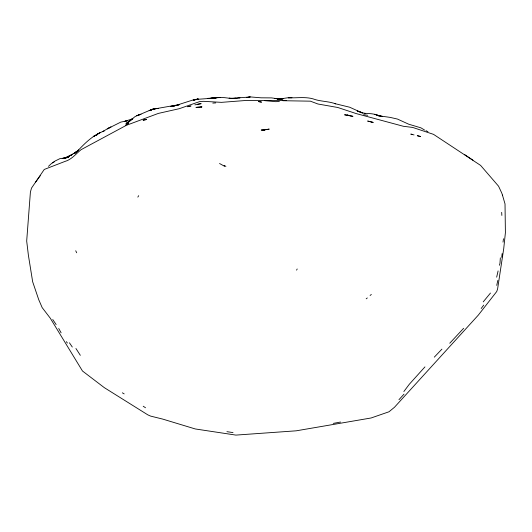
<?xml version="1.0" encoding="UTF-8"?>
<svg xmlns="http://www.w3.org/2000/svg" width="532" height="532" viewBox="0 0 532 532"><rect width="100%" height="100%" fill="white"/><g stroke="black" fill="none" stroke-linecap="round" stroke-linejoin="round"><path stroke-width="0.8" d="M502.135 253.598L501.743 257.362M500.346 257.86L499.987 263.327L499.382 265.262M497.826 280.417L496.742 285.385M503.478 238.748L503.033 242.153M498.098 270.934L496.669 277.172M296.583 270.143L297.188 268.966M137.821 197.119L138.706 195.676M483.721 305.095L481.187 308.513M483.216 301.87L490.477 293.046M35.677 181.997L40.233 175.753M403.854 391.539L409.327 384.244L424.955 366.887M404.014 394.132L398.96 399.685M75.431 153.296C83.684 144.478 92.342 135.135 104.053 131.065L102.603 131.65L108.535 128.126L110.969 127.008L107.258 128.877L120.791 122.107L127.434 120.717L124.954 121.263L132.847 118.742L131.357 119.314M434.305 357.152L441.912 349.145M463.625 328.304L449.746 343.24M77 151.607L78.723 149.991L73.921 153.681L77.18 151.234L75.411 152.564M48.465 166.35L51.564 163.43L54.291 161.808M126.968 124.408L128.757 122.806L125.346 125.259M370.092 295.46L371.336 294.489M366.196 298.798L367.319 297.947M132.249 119.181L126.496 123.663L135.055 116.588L151.959 109.379L175.095 105.329L170.712 106.466L178.685 104.558L194.393 99.524L216.61 97.928M52.548 162.845L55.228 160.937L60.083 158.569L65.742 157.891M129.269 121.203L130.786 120.179M75.67 152.371L78.337 150.569M78.477 150.463L70.836 155.297L65.476 157.957L72.678 154.18L70.836 155.297M71.321 155.012L64.751 158.037L66.839 157.445L62.197 158.603L65.855 157.944M66.56 157.785L68.542 157.02L66.181 157.705M68.595 157.007L63.288 158.23M141.047 114.247L136.764 115.657L140.421 114.447M150.849 110.23L149.16 110.683L151.467 110.137M178.094 104.904L171.696 106.513L179.144 104.764L177.721 105.09M171.696 106.513L174.044 105.921M191.101 105.908L187.676 106.739L190.303 106.101M194.852 104.857L201.129 103.667L197.618 104.225M66.074 157.785L67.431 157.472M340.593 422.042L333.258 423.386M172.8 106.134L174.203 105.841M239.353 97.808L250.213 96.964L246.363 97.602L250.06 96.904L261.086 97.815L271.613 97.895L278.056 98.859L274.931 98.373C280.663 100.036 286.216 97.157 291.975 97.675L288.291 97.782C296.47 98.167 305.009 96.598 313.029 98.859C320.271 101.612 328.251 101.107 335.526 103.793L334.741 103.587L349.63 107.211L362.492 113.01M213.598 98.028L217.814 97.396L220.035 97.649M219.044 97.602L210.625 98.254L214.955 97.901M235.696 98.32L239.979 97.755L232.63 98.433L235.969 98.214L229.206 98.24M279.393 101.366L275.855 101.679L264.776 100.661M201.03 106.965L201.847 106.899L196.089 107.398L201.847 106.899M283.051 98.839L277.624 99.118L282.585 98.899M281.248 98.999L282.844 98.879M215.407 97.848L207.719 98.38M212.793 103.102L215.753 102.915M282.871 100.721L310.362 101.166L317.93 104.006L337.747 107.484L356.141 113.562L403.409 126.29L412.672 127.434L433.527 134.357L480.602 165.405L498.57 186.207L501.011 191.44A66.866 20.396 31.2 0 1 502.447 195.084M277.904 99.025L281.096 98.979M286.662 100.588L246.003 100.468L221.438 102.357L203.616 101.326L199.892 101.512L179.284 108.688L158.35 113.409L126.284 125.353L81.077 149.678C75.93 153.788 71.581 159.627 65.004 161.415L44.249 169.455L31.521 188.075L30.41 192.025L26.686 241.029L28.382 255.167L32.658 281.754L38.743 299.702L42.181 307.622L50.274 318.189L82.487 371.017L104.339 387.668L147.81 414.854L150.623 416.104L162.686 419.083L195.284 428.958L235.909 435.096L296.184 430.82L371.11 417.979L388.998 411.775L394.451 407.293L478.321 315.11L496.728 291.523L497.586 289.022L503.718 248.697L505.4 232.71L505.021 203.936L502.454 195.091M217.395 97.456L224.438 97.635L231.719 98.506L229.245 98.267M226.931 431.671L233.009 432.589M348.001 115.251L344.57 114.792L352.969 116.348L347.123 115.052L350.515 115.816M363.615 114.699L367.712 115.271M258.399 101.572L261.584 102.117L258.572 101.599M414.049 134.929L410.79 134.097L412.273 134.476M362.452 112.997L357.205 111.002L365.032 113.502L364.107 113.283C369.255 113.595 374.575 113.429 379.23 116.049L374.794 114.307L380.985 116.189L382.568 116.521L379.535 115.883L390.142 117.392L397.457 119.062L408.709 124.202L420.925 127.846L424.589 130.054M425.966 130.673L427.961 131.703M224.138 165.412L225.907 166.356M219.536 163.497L224.79 166.41M122.333 392.816L124.182 393.893M464.443 154.466L472.968 160.179M143.214 406.242L145.535 407.765M66.32 341.67L67.404 343.034M72.299 347.044L69.433 342.794M75.936 348.5L80.339 355.323M56.139 324.56L52.735 319.499M76.701 252.78L75.724 250.765M58.72 328.457L61.114 332.819M501.676 212.354L501.849 215.433M129.728 120.964L126.077 123.49L129.728 120.964M98.719 133.426L96.445 134.782L100.136 132.621L98.719 133.426M94.862 135.74L93.266 136.518L97.23 134.643L94.862 135.74M153.209 108.98L150.217 110.204L154.965 108.734L153.209 108.98L158.197 108.402L153.209 108.98M197.279 99.185L193.202 100.255L198.476 99.025L193.768 99.856L197.851 99.125L197.279 99.185M269.086 129.116L262.894 130.141L269.086 129.116M145.356 119.733L143.095 120.199L146.672 119.461L145.356 119.733M264.404 130.027L261.279 130.041L264.404 130.027M420.539 136.505L417.307 135.707L420.539 136.505M372.041 122.141L367.639 121.05L373.225 122.46L372.041 122.141"/></g></svg>
